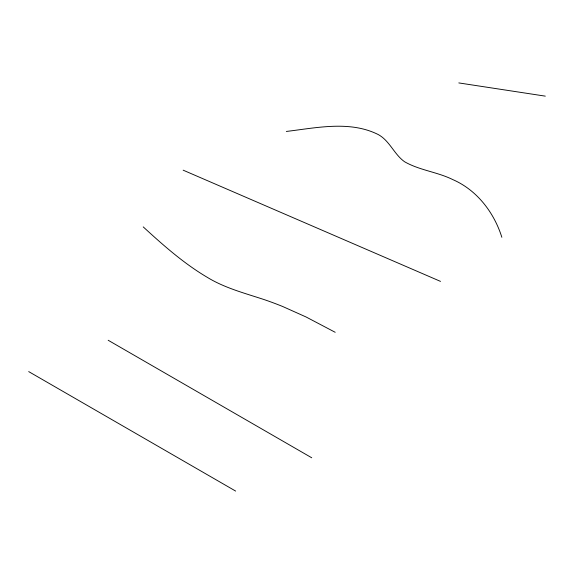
<?xml version="1.0" encoding="UTF-8"?>
<svg xmlns="http://www.w3.org/2000/svg" width="574" height="574" viewBox="0 0 574 574"><rect width="100%" height="100%" fill="white"/><g stroke="black" fill="none" stroke-linecap="round" stroke-linejoin="round"><path stroke-width="0.86" d="M286.333 131.446C316.41 127.88 349.889 120.289 378.331 134.603C389.789 140.91 394.144 154.37 404.598 161.76C419.565 170.32 437.323 171.949 452.75 179.576C476.965 190.066 494.071 212.502 501.855 237.292M458.813 82.921L545.3 96.138M183.149 170.169L440.516 281.389M335.194 332.289L306.086 316.984L282.803 306.552A270.325 156.071 0 0 0 263.983 299.535C244.624 293.156 224.585 287.976 207.049 277.199C183.651 263.344 163.188 245.206 143.227 226.895M108.185 340.26L311.732 457.779M28.7 371.6L235.649 491.079"/></g></svg>
